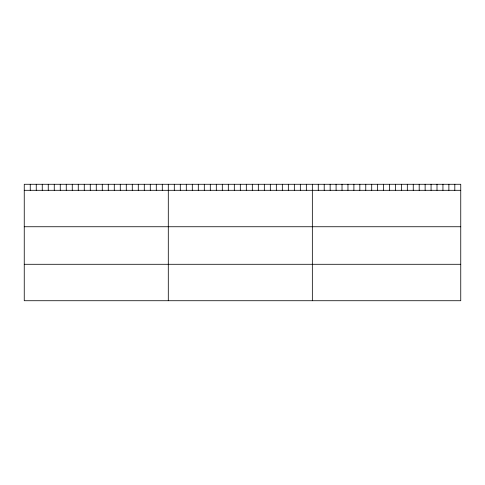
<?xml version="1.0" encoding="UTF-8"?>
<svg xmlns="http://www.w3.org/2000/svg" width="485" height="485" viewBox="0 0 485 485"><rect width="100%" height="100%" fill="white"/><g stroke="black" fill="none" stroke-linecap="round" stroke-linejoin="round"><path stroke-width="0.73" d="M460.75 190.308L460.75 300.724L24.25 300.724L24.25 184.276L460.75 184.276L460.75 190.308L24.25 190.308M24.25 226.744L460.75 226.744M24.25 264.289L460.75 264.289M454.815 184.276L454.815 190.308M448.88 184.276L448.88 190.308M442.938 184.276L442.938 190.308M437.003 184.276L437.003 190.308M431.068 184.276L431.068 190.308M425.133 184.276L425.133 190.308M419.198 184.276L419.198 190.308M413.256 184.276L413.256 190.308M407.321 184.276L407.321 190.308M401.386 184.276L401.386 190.308M395.451 184.276L395.451 190.308M389.516 184.276L389.516 190.308M383.574 184.276L383.574 190.308M377.639 184.276L377.639 190.308M371.704 184.276L371.704 190.308M365.769 184.276L365.769 190.308M359.834 184.276L359.834 190.308M353.892 184.276L353.892 190.308M347.957 184.276L347.957 190.308M342.022 184.276L342.022 190.308M336.087 184.276L336.087 190.308M330.152 184.276L330.152 190.308M324.21 184.276L324.21 190.308M318.275 184.276L318.275 190.308M312.34 184.276L312.34 300.724M306.338 184.276L306.338 190.308M300.336 184.276L300.336 190.308M294.334 184.276L294.334 190.308M288.332 184.276L288.332 190.308M282.331 184.276L282.331 190.308M276.329 184.276L276.329 190.308M270.327 184.276L270.327 190.308M264.325 184.276L264.325 190.308M258.323 184.276L258.323 190.308M252.321 184.276L252.321 190.308M246.319 184.276L246.319 190.308M240.317 184.276L240.317 190.308M234.316 184.276L234.316 190.308M228.314 184.276L228.314 190.308M222.312 184.276L222.312 190.308M216.31 184.276L216.31 190.308M210.308 184.276L210.308 190.308M204.306 184.276L204.306 190.308M198.304 184.276L198.304 190.308M192.302 184.276L192.302 190.308M186.301 184.276L186.301 190.308M180.299 184.276L180.299 190.308M174.297 184.276L174.297 190.308M168.295 184.276L168.295 300.724M162.293 184.276L162.293 190.308M156.291 184.276L156.291 190.308M150.289 184.276L150.289 190.308M144.287 184.276L144.287 190.308M138.286 184.276L138.286 190.308M132.284 184.276L132.284 190.308M126.282 184.276L126.282 190.308M120.28 184.276L120.28 190.308M114.278 184.276L114.278 190.308M108.276 184.276L108.276 190.308M102.274 184.276L102.274 190.308M96.272 184.276L96.272 190.308M90.271 184.276L90.271 190.308M84.269 184.276L84.269 190.308M78.267 184.276L78.267 190.308M72.265 184.276L72.265 190.308M66.263 184.276L66.263 190.308M60.261 184.276L60.261 190.308M54.259 184.276L54.259 190.308M48.257 184.276L48.257 190.308M42.256 184.276L42.256 190.308M36.254 184.276L36.254 190.308M30.252 184.276L30.252 190.308"/></g></svg>
